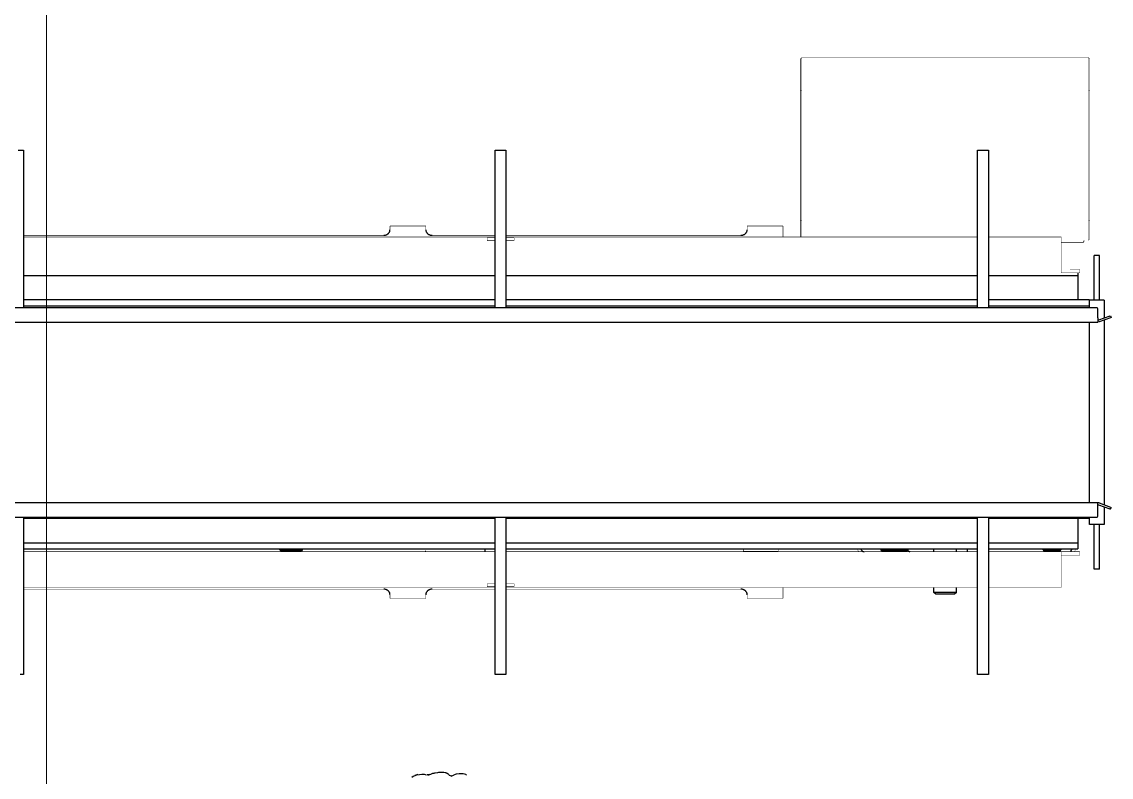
# Model space of a CAD drawing. Header units: millimetres. Extents: x -187347 to 135007, y -6415 to 292048.
# Drawn here: x -38967 to -37752, y 8262 to 9105 of the extents above; entities that cross this region are included whole.
import ezdxf

# ---------------------------------------------------------------- set-up
doc = ezdxf.new("R2010")
doc.units = ezdxf.units.MM
doc.header["$LTSCALE"] = 100
doc.linetypes.add('Z_LINE-CNTR', pattern=[17, 12, -2, 1, -2])
doc.layers.get('0').update_dxf_attribs({"lineweight": 18})
doc.layers.add('Layout Cabinplant', color=30, linetype='Continuous')
doc.layers.add('S-GRID', color=7, linetype='Continuous', lineweight=5)

# ---------------------------------------------------------------- blocks, each defined once
blk = doc.blocks.new('122139-207-0671_PRT__294', base_point=(5846.4, 1346.6))
at = {"color": 7, "linetype": 'Continuous', "const_width": 0.5}
for points in [[(6110.8, 1346.8), (5846.6, 1346.8)], [(6200.4, 1346.8), (6134.1, 1346.8)], [(6199.4, 1347.1), (6200.4, 1346.8)]]:
    blk.add_lwpolyline(points, dxfattribs=at)
at = {"color": 7, "linetype": 'Continuous'}
blk.add_spline([(6200.4, 1346.8), (6200.7, 1346.9), (6201, 1346.9)], degree=3, dxfattribs=at)
blk = doc.blocks.new('122139-207-0663_PRT_48__296', base_point=(5807.1, 1343.8))
at = {"color": 7, "linetype": 'Continuous', "const_width": 0.5}
for points in [[(5807.3, 1344.1), (5807.3, 1346.6)], [(5808.6, 1346.6), (5807.3, 1346.6)], [(5823.5, 1346.6), (5808.6, 1346.6)], [(5829.8, 1346.6), (5823.5, 1346.6)], [(5844.7, 1346.6), (5829.8, 1346.6)], [(5846, 1346.6), (5844.7, 1346.6)], [(5846, 1344.1), (5846, 1346.6)]]:
    blk.add_lwpolyline(points, dxfattribs=at)
blk = doc.blocks.new('122139-207-0663_PRT__297', base_point=(5807.1, 1343.8))
at = {"color": 7, "linetype": 'Continuous', "const_width": 0.5}
for points in [[(5807.3, 1344.1), (5807.3, 1346.6)], [(5846, 1344.1), (5846, 1346.6)]]:
    blk.add_lwpolyline(points, dxfattribs=at)
blk = doc.blocks.new('CP_Giblet area_New')
at = {"color": 0, "linetype": 'Continuous'}
for p, q in [((-2644.4, 389.6), (-2645.7, 388.5)), ((-2704.7, 386.9), (-2705.5, 387.5)), ((-2704.7, 386.9), (-2701.8, 386.1)), ((-2701.8, 386.1), (-2701.2, 386)), ((-2701.2, 386), (-2697.2, 386)), ((-2697.2, 386), (-2694, 386.5)), ((-2694, 386.5), (-2691.7, 387.1)), ((-2690.2, 387.8), (-2691.7, 387.1)), ((-2689.1, 388.2), (-2690.2, 387.8)), ((-2688.1, 388.1), (-2689, 388.5)), ((-2689, 388.5), (-2688.1, 388.1)), ((-2687.1, 387.7), (-2688.1, 388.1)), ((-2686.1, 387.3), (-2687.1, 387.7)), ((-2685.6, 386.9), (-2686.1, 387.3)), ((-2685.6, 386.9), (-2686.1, 387.3)), ((-2684.9, 386.1), (-2685.6, 386.9)), ((-2683.7, 385.3), (-2684.9, 386.1)), ((-2681.6, 384.4), (-2683.7, 385.3)), ((-2681.6, 384.4), (-2682.5, 384.6)), ((-2680.2, 384.2), (-2681.6, 384.4)), ((-2676.5, 384.2), (-2679.7, 384.1)), ((-2675.7, 384.2), (-2676.5, 384.2)), ((-2674.6, 384.3), (-2675.7, 384.2)), ((-2673.4, 384.5), (-2674.6, 384.3)), ((-2670.5, 384.9), (-2673.4, 384.5)), ((-2670, 384.9), (-2673.4, 384.5)), ((-2669.2, 385.1), (-2670, 384.9)), ((-2667.8, 385.4), (-2669.2, 385.1)), ((-2667.8, 385.4), (-2669.2, 385.1)), ((-2667.2, 385.6), (-2667.8, 385.4)), ((-2667.2, 385.6), (-2667.8, 385.4)), ((-2666.4, 385.9), (-2667.2, 385.6)), ((-2664.5, 386.7), (-2666.4, 385.9)), ((-2665.6, 386.3), (-2666.4, 385.9)), ((-2664.5, 386.7), (-2665.6, 386.3)), ((-2663.2, 387), (-2664.5, 386.7)), ((-2664.5, 386.7), (-2663.2, 387)), ((-2662.3, 387.2), (-2663.2, 387)), ((-2663.2, 387), (-2662.3, 387.2)), ((-2662.3, 387.2), (-2661.4, 387.2)), ((-2659.3, 386.6), (-2660.7, 387)), ((-2658.3, 386.5), (-2659.3, 386.6)), ((-2656.8, 386.3), (-2658.3, 386.5)), ((-2655.7, 386.4), (-2656.8, 386.3)), ((-2653.1, 386.7), (-2655.7, 386.4)), ((-2650, 387.2), (-2653.1, 386.7)), ((-2650.9, 386.9), (-2647.7, 387.7)), ((-2646.8, 388.1), (-2650, 387.2)), ((-2645.7, 388.5), (-2646.8, 388.1)), ((-3287.5, 99.7), (-3287.5, 275.2)), ((-3287.5, 275.2), (-3283.8, 275.2)), ((-3283.8, 275.2), (-3275.5, 275.2)), ((-3275.5, 275.2), (-3275.5, 99.7)), ((-2749.4, 99.7), (-2749.4, 275.2)), ((-2749.4, 275.2), (-2745.7, 275.2)), ((-2745.7, 275.2), (-2737.4, 275.2)), ((-2737.4, 275.2), (-2737.4, 99.7)), ((-2211.2, 99.7), (-2211.2, 275.2)), ((-2211.2, 275.2), (-2207.5, 275.2)), ((-3251.8, 183.7), (-3249.8, 185.7)), ((-3251.8, 183.7), (-3251.8, 178.2)), ((-3251.8, 183.7), (-3244.1, 183.7)), ((-3249.8, 185.7), (-3228.8, 185.7)), ((-3244.1, 183.7), (-3226.8, 183.7)), ((-3228.8, 185.7), (-3226.8, 183.7)), ((-3226.8, 183.7), (-3226.8, 178.2)), ((-3411.5, 157.7), (-3411.5, 107.7)), ((-3411.5, 157.7), (-3405.5, 157.7)), ((-3411.5, 157.7), (-3411.5, 107.7)), ((-3411.5, 157.7), (-3405.5, 157.7)), ((-3405.5, 157.7), (-3405.5, 107.7)), ((-3405.5, 157.7), (-3405.5, 107.7)), ((-3387.2, 128.2), (-3387.2, 135.2)), ((-3363.5, 135.2), (-3387.2, 135.2)), ((-3367.5, 137.2), (-3368.5, 136.2)), ((-3368.5, 135.2), (-3368.5, 136.2)), ((-3368.5, 136.2), (-3358.5, 136.2)), ((-3367.5, 137.2), (-3358.5, 137.2)), ((-3287.5, 135.2), (-3363.5, 135.2)), ((-3358.5, 137.2), (-3349.5, 137.2)), ((-3358.5, 136.2), (-3348.5, 136.2)), ((-3348.5, 136.2), (-3349.5, 137.2)), ((-3348.5, 136.2), (-3348.5, 135.2)), ((-2749.4, 135.2), (-3275.5, 135.2)), ((-3264.2, 138.2), (-3264.2, 135.2)), ((-3251.8, 138.2), (-3251.8, 135.7)), ((-3226.8, 138.2), (-3226.8, 135.7)), ((-3197.8, 136.2), (-3196.8, 137.2)), ((-3197.8, 135.2), (-3197.8, 136.2)), ((-3197.8, 136.2), (-3188.6, 136.2)), ((-3196.8, 137.2), (-3188.2, 137.2)), ((-3188.6, 136.2), (-3167.8, 136.2)), ((-3188.2, 137.2), (-3168.8, 137.2)), ((-3168.8, 137.2), (-3167.8, 136.2)), ((-3167.8, 136.2), (-3167.8, 135.2)), ((-2211.2, 135.2), (-2737.4, 135.2)), ((-2726.1, 138.2), (-2726.1, 135.2)), ((-2522.2, 136.2), (-2521.2, 137.2)), ((-2522.2, 135.2), (-2522.2, 136.2)), ((-2522.2, 136.2), (-2509.7, 136.2)), ((-2521.2, 137.2), (-2509.7, 137.2)), ((-2509.7, 137.2), (-2498.2, 137.2)), ((-2509.7, 136.2), (-2497.2, 136.2)), ((-2498.2, 137.2), (-2497.2, 136.2)), ((-2497.2, 136.2), (-2497.2, 135.2)), ((-3387.2, 101.2), (-3387.2, 128.2)), ((-3387.2, 101.2), (-3387.2, 128.2)), ((-3363.5, 128.2), (-3387.2, 128.2)), ((-3287.5, 128.2), (-3363.5, 128.2)), ((-2749.4, 128.2), (-3275.5, 128.2)), ((-2211.2, 128.2), (-2737.4, 128.2)), ((-3416.5, 88), (-3416.5, 107.7)), ((-3416.5, 107.7), (-3411.6, 107.7)), ((-3416.5, 88), (-3416.5, 107.7)), ((-3416.5, 107.7), (-3411.6, 107.7)), ((-3411.6, 107.7), (-3400.5, 107.7)), ((-3411.6, 107.7), (-3400.5, 107.7)), ((-3409.7, 98.7), (-3409.7, 88.7)), ((-1359.3, 99.7), (-3408.7, 99.7)), ((-3400.5, 107.7), (-3400.5, 99.7)), ((-3400.5, 107.7), (-3400.5, 99.7)), ((-3399.9, 99.7), (-3399.9, 101.2)), ((-3399.9, 101.2), (-3363.5, 101.2)), ((-3363.5, 101.2), (-3287.5, 101.2)), ((-3275.5, 101.2), (-2749.4, 101.2)), ((-2737.4, 101.2), (-2211.2, 101.2)), ((-3423.9, 90.7), (-3424.5, 88.8)), ((-3423.6, 88.5), (-3424.5, 88.8)), ((-3423.9, 90.7), (-3422.9, 90.3)), ((-3411.1, 83.9), (-3423.6, 88.5)), ((-3410.4, 85.8), (-3422.9, 90.3)), ((-3416.5, -120), (-3416.5, 85.9)), ((-3416.5, -120), (-3416.5, 85.9)), ((-3410.4, 85.8), (-3409.7, 85.7)), ((-3409.7, 88.7), (-3409.7, 83.7)), ((-3411.1, 83.9), (-3409.7, 83.7)), ((-3409.7, 83.7), (-1359.3, 83.7)), ((-3400.5, 83.7), (-3400.5, -117.8)), ((-3400.5, 83.7), (-3400.5, -117.8)), ((-3399.9, -117.8), (-3399.9, 83.7)), ((-3399.9, -117.8), (-3399.9, 83.7)), ((-3423.6, -122.6), (-3411.1, -118.1)), ((-3422.9, -124.5), (-3410.4, -120)), ((-3411.1, -118.1), (-3409.7, -117.8)), ((-3410.4, -120), (-3409.7, -119.8)), ((-3409.7, -122.8), (-3409.7, -117.8)), ((-1359.3, -117.8), (-3409.7, -117.8)), ((-3424.5, -123), (-3423.6, -122.6)), ((-3423.9, -124.8), (-3424.5, -123)), ((-3422.9, -124.5), (-3423.9, -124.8)), ((-3416.5, -142.3), (-3416.5, -122.2)), ((-3416.5, -142.3), (-3416.5, -122.2)), ((-3409.7, -122.8), (-3409.7, -132.8)), ((-3416.5, -142.3), (-3411.6, -142.3)), ((-3416.5, -142.3), (-3411.6, -142.3)), ((-3411.6, -142.3), (-3400.5, -142.3)), ((-3411.6, -142.3), (-3400.5, -142.3)), ((-3411.5, -142.3), (-3411.5, -192.3)), ((-3411.5, -142.3), (-3411.5, -192.3)), ((-3408.7, -133.8), (-1359.3, -133.8)), ((-3405.5, -142.3), (-3405.5, -192.3)), ((-3405.5, -142.3), (-3405.5, -192.3)), ((-3400.5, -133.8), (-3400.5, -142.3)), ((-3400.5, -133.8), (-3400.5, -142.3)), ((-3399.9, -135.8), (-3399.9, -133.8)), ((-3399.9, -135.8), (-3399.9, -133.8)), ((-3399.9, -135.8), (-3363.5, -135.8)), ((-3399.9, -142.8), (-3399.9, -135.8)), ((-3399.9, -142.8), (-3363.5, -142.8)), ((-3387.2, -169.8), (-3387.2, -142.8)), ((-3387.2, -169.8), (-3387.2, -142.8)), ((-3363.5, -135.8), (-3287.5, -135.8)), ((-3363.5, -142.8), (-3287.5, -142.8)), ((-3287.5, -309.8), (-3287.5, -133.8)), ((-3275.5, -133.8), (-3275.5, -309.8)), ((-3275.5, -135.8), (-2749.4, -135.8)), ((-3275.5, -142.8), (-2749.4, -142.8)), ((-2749.4, -309.8), (-2749.4, -133.8)), ((-2737.4, -133.8), (-2737.4, -309.8)), ((-2737.4, -135.8), (-2211.2, -135.8)), ((-2737.4, -142.8), (-2211.2, -142.8)), ((-2211.2, -309.8), (-2211.2, -133.8)), ((-3363.5, -169.8), (-3387.2, -169.8)), ((-3387.2, -172.8), (-3387.2, -169.8)), ((-3287.5, -169.8), (-3363.5, -169.8)), ((-2749.4, -169.8), (-3275.5, -169.8)), ((-2211.2, -169.8), (-2737.4, -169.8)), ((-3411.5, -192.3), (-3405.5, -192.3)), ((-3411.5, -192.3), (-3405.5, -192.3)), ((-3281.5, -309.8), (-3287.5, -309.8)), ((-3275.5, -309.8), (-3281.5, -309.8)), ((-2743.4, -309.8), (-2749.4, -309.8)), ((-2737.4, -309.8), (-2743.4, -309.8)), ((-2205.2, -309.8), (-2211.2, -309.8))]:
    blk.add_line(p, q, dxfattribs=at)
at = {"color": 0, "linetype": 'Continuous', "const_width": 0.5}
for points in [[(-3058.4, 190.4), (-3058.4, 186.4)], [(-3058.4, 190.4), (-3018.4, 190.4)], [(-3058.4, 186.4), (-3058.4, 178.2)], [(-3018.4, 190.4), (-3018.4, 186.4)], [(-2660, 190.4), (-2620, 190.4)], [(-2660, 190.4), (-2660, 186.4)], [(-2620, 190.4), (-2620, 186.1)], [(-3368.8, 170.2), (-3368.8, 178.2)], [(-3368.8, 178.2), (-3287.5, 178.2)], [(-3368.8, 146.2), (-3368.8, 170.2)], [(-3275.5, 178.2), (-2749.4, 178.2)], [(-3011.4, 180), (-2749.4, 180)], [(-2758.4, 177.2), (-2749.4, 177.2)], [(-2758.4, 174), (-2758.4, 177.2)], [(-2749.4, 174), (-2758.4, 174)], [(-2737.4, 180), (-2667, 180)], [(-2737.4, 178.2), (-2211.2, 178.2)], [(-2737.4, 177.2), (-2728.4, 177.2)], [(-2728.4, 174), (-2737.4, 174)], [(-2728.4, 177.2), (-2728.4, 174)], [(-2613, 180), (-2211.2, 180)], [(-3368.8, 138.2), (-3368.8, 146.2)], [(-3389.5, 138.2), (-3389.5, 142.2)], [(-3389.5, 142.2), (-3368.8, 142.2)], [(-3389.5, 138.2), (-3368.8, 138.2)], [(-3384.6, 135.2), (-3384.2, 137.2)], [(-3384.2, 137.2), (-3383.6, 138.2)], [(-3380.8, 135.2), (-3380.7, 135.7)], [(-3368.8, 138.2), (-3287.5, 138.2)], [(-3275.5, 138.2), (-2749.4, 138.2)], [(-3145.4, 135.2), (-3145.5, 135.7)], [(-3142.1, 137.2), (-3142.7, 138.2)], [(-3141.8, 135.2), (-3142.1, 137.2)], [(-2737.4, 138.2), (-2211.2, 138.2)], [(-3389.5, -176.8), (-3389.5, -172.8)], [(-3389.5, -172.8), (-3368.8, -172.8)], [(-3389.5, -176.8), (-3378.6, -176.8)], [(-3368.8, -172.8), (-3368.8, -180.8)], [(-3368.8, -180.8), (-3368.8, -204.8)], [(-3393.8, -208.6), (-3393.8, -206.8)], [(-3393.8, -206.8), (-3368.8, -206.8)], [(-3368.8, -204.8), (-3368.8, -212.8)], [(-3400.8, -230.7), (-3400.8, -210.3)], [(-3399.3, -210.3), (-3400.8, -210.3)], [(-3399.3, -208.8), (-3399.3, -228.6)], [(-3393.8, -207.8), (-3395.1, -208.6)], [(-3368.8, -212.8), (-3287.5, -212.8)], [(-3275.5, -212.8), (-2749.4, -212.8)], [(-3079.3, -212.8), (-3079.3, -228.6)], [(-3077.8, -230.7), (-3077.8, -212.8)], [(-3058.4, -221.1), (-3058.4, -212.8)], [(-3011.4, -214.7), (-2749.4, -214.7)], [(-2749.4, -208.7), (-2758.4, -208.7)], [(-2758.4, -208.7), (-2758.4, -211.8)], [(-2758.4, -211.8), (-2749.4, -211.8)], [(-2728.4, -208.7), (-2737.4, -208.7)], [(-2737.4, -211.8), (-2728.4, -211.8)], [(-2737.4, -212.8), (-2211.2, -212.8)], [(-2737.4, -214.7), (-2667, -214.7)], [(-2728.4, -211.8), (-2728.4, -208.7)], [(-2613, -214.7), (-2211.2, -214.7)], [(-3399.3, -230.7), (-3400.8, -230.7)], [(-3400.8, -376.3), (-3400.8, -230.7)], [(-3399.3, -228.6), (-3399.3, -233)], [(-3079.3, -228.6), (-3079.3, -233)], [(-3079.3, -230.7), (-3077.8, -230.7)], [(-3077.8, -376.3), (-3077.8, -230.7)], [(-3058.4, -225.1), (-3058.4, -221.1)], [(-3058.4, -225.1), (-3018.4, -225.1)], [(-3018.4, -225.1), (-3018.4, -220.7)], [(-2660, -225.1), (-2660, -220.7)], [(-2660, -225.1), (-2620, -225.1)], [(-2620, -225.1), (-2620, -220.7)], [(-3399.3, -233), (-3399.3, -375.3)], [(-3079.3, -233), (-3079.3, -375.3)], [(-3400.8, -411.8), (-3400.8, -376.3)], [(-3399.3, -376.3), (-3400.8, -376.3)], [(-3399.3, -375.3), (-3399.3, -378.2)], [(-3079.3, -375.3), (-3079.3, -378.2)], [(-3079.3, -376.3), (-3077.8, -376.3)], [(-3077.8, -411.8), (-3077.8, -376.3)], [(-3399.3, -378.2), (-3399.3, -411.8)], [(-3079.3, -378.2), (-3079.3, -411.8)], [(-3399.3, -411.8), (-3400.8, -411.8)], [(-3399.3, -411.8), (-3399.3, -413.3)], [(-3079.3, -413.3), (-3399.3, -413.3)], [(-3079.3, -411.8), (-3079.3, -413.3)], [(-3079.3, -411.8), (-3077.8, -411.8)]]:
    blk.add_lwpolyline(points, dxfattribs=at)
at = {"color": 0, "linetype": 'Continuous'}
for centre, start, end in [((-3408.7, 98.7), 90, 180), ((-3408.7, -132.8), 180, 270)]:
    blk.add_arc(centre, 1, start, end, dxfattribs=at)
for points in [[(-3018.4, 186.4), (-3018.3, 185), (-3017.9, 183.7), (-3017.6, 183.2), (-3017.2, 182.7), (-3016.8, 182.2), (-3016.3, 181.8), (-3015.8, 181.4), (-3015.3, 181), (-3014.7, 180.7), (-3014.1, 180.5), (-3012.8, 180.1), (-3011.4, 180)], [(-2667, 180), (-2665.6, 180.1), (-2664.3, 180.5), (-2663.7, 180.7), (-2663.1, 181), (-2662.6, 181.4), (-2662, 181.8), (-2661.6, 182.2), (-2661.2, 182.7), (-2660.8, 183.2), (-2660.5, 183.7), (-2660.1, 185), (-2660, 186.4)], [(-2620, 186.1), (-2619.9, 184.9), (-2619.5, 183.7), (-2619.2, 183.2), (-2618.8, 182.7), (-2618.4, 182.2), (-2617.9, 181.8), (-2617.4, 181.4), (-2616.9, 181), (-2616.3, 180.7), (-2615.7, 180.5), (-2614.4, 180.1), (-2613, 180)], [(-3379.1, 137.6), (-3379.6, 137.2), (-3380.1, 136.8), (-3380.4, 136.3), (-3380.7, 135.7)], [(-3197.8, 137), (-3198.4, 137.5), (-3199, 137.9), (-3199.6, 138.1), (-3200.4, 138.2)], [(-3145.5, 135.7), (-3145.8, 136.4), (-3146.3, 137), (-3146.4, 137.2), (-3146.6, 137.4), (-3146.9, 137.6), (-3147.2, 137.7), (-3148, 138.1), (-3148.8, 138.2)], [(-3011.4, -214.7), (-3012.8, -214.8), (-3014.1, -215.1), (-3014.7, -215.4), (-3015.3, -215.7), (-3015.8, -216), (-3016.3, -216.4), (-3016.8, -216.9), (-3017.2, -217.4), (-3017.6, -217.9), (-3017.9, -218.4), (-3018.3, -219.5), (-3018.4, -220.7)], [(-2660, -220.7), (-2660.1, -219.5), (-2660.5, -218.4), (-2660.8, -217.9), (-2661.2, -217.4), (-2661.6, -216.9), (-2662, -216.4), (-2662.6, -216), (-2663.1, -215.7), (-2663.7, -215.4), (-2664.3, -215.1), (-2665.6, -214.8), (-2667, -214.7)], [(-2613, -214.7), (-2614.4, -214.8), (-2615.7, -215.1), (-2616.3, -215.4), (-2616.9, -215.7), (-2617.4, -216), (-2617.9, -216.4), (-2618.4, -216.9), (-2618.8, -217.4), (-2619.2, -217.9), (-2619.5, -218.4), (-2619.9, -219.5), (-2620, -220.7)]]:
    blk.add_spline(points, degree=3, dxfattribs=at)
at = {"color": 0}
for name, p in [('122139-207-0663_PRT_48__296', (-3053.1, 134.9)), ('122139-207-0663_PRT__297', (-3053.1, 134.9)), ('122139-207-0671_PRT__294', (-3013.8, 137.7))]:
    blk.add_blockref(name, p, dxfattribs=at)

msp = doc.modelspace()

# ---------------------------------------------------------------- linework, layer by layer
at = {"layer": 'S-GRID', "color": 152, "linetype": 'Z_LINE-CNTR'}
msp.add_line((-38939.9, 111408.8), (-38939.9, -6038.2), dxfattribs=at)

# ---------------------------------------------------------------- block references
at = {"layer": 'Layout Cabinplant', "rotation": 180}
msp.add_blockref('CP_Giblet area_New', (-41176.6, 8652.2, 0), dxfattribs=at)

doc.saveas('drawing.dxf')
